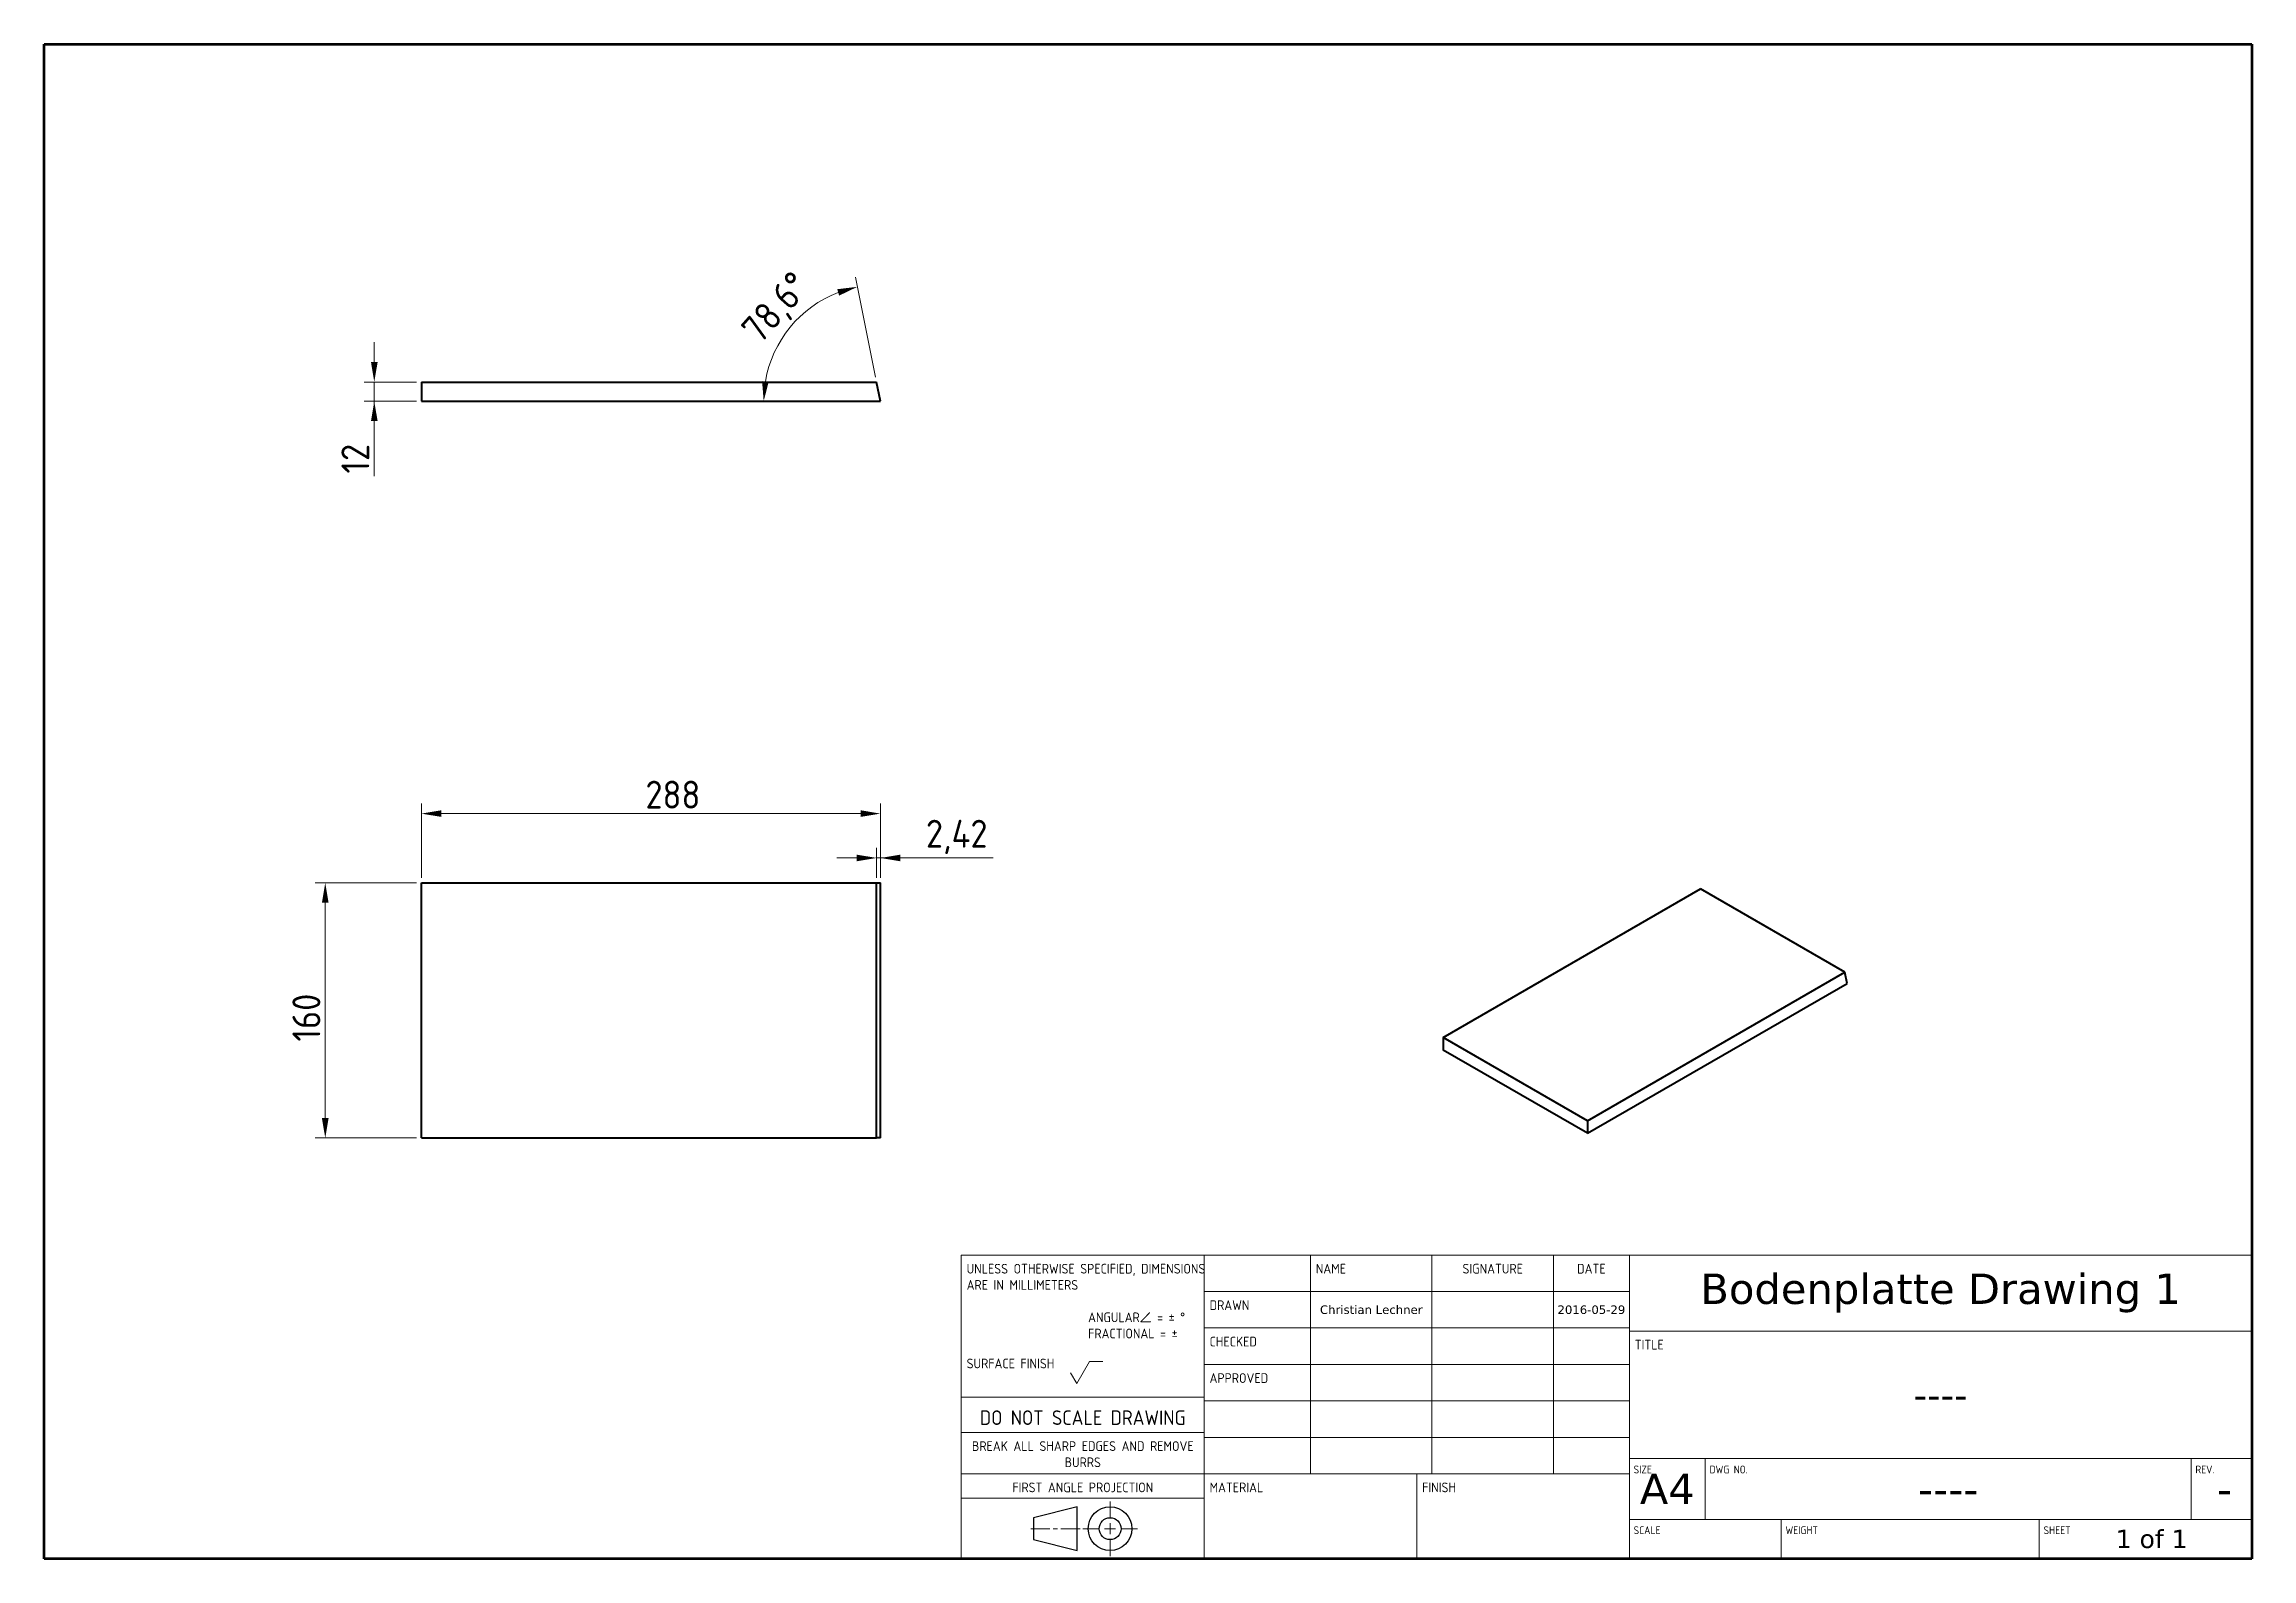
# Model space of a CAD drawing. Header units: inches. Extents: x 0 to 277, y 10 to 200.
import ezdxf

# ---------------------------------------------------------------- set-up
doc = ezdxf.new("R2010")
doc.units = ezdxf.units.IN
doc.header["$LTSCALE"] = 12.7
doc.header["$MEASUREMENT"] = 0
for name, color, linetype, lineweight in [('BORDER_FRAME', 7, 'Continuous', 70), ('TEXT', 7, 'Continuous', 25), ('TITLE_BLOCK', 7, 'Continuous', 15), ('Visible', 7, 'Continuous', 40)]:
    doc.layers.add(name, color=color, linetype=linetype, lineweight=lineweight)
doc.styles.add('Onshape-Standard', font='ISOCP.SHX')
doc.styles.add('Onshape-Standard-Dimension', font='ISOCP.SHX')
doc.styles.add('Onshape-Standard-Fields', font='DejaVuSansMono.ttf')
doc.dimstyles.new('Onshape-ISO-25$0', dxfattribs={"dimtxt": 3.5, "dimasz": 2.5, "dimexe": 1.25, "dimexo": 0.625, "dimtad": 1, "dimtxsty": 'Onshape-Standard-Dimension', "dimcen": 2.5, "dimadec": 1, "dimazin": 0, "dimtfac": 1, "dimtmove": 0, "dimatfit": 3, "dimfxl": 0, "dimlwd": 13, "dimlwe": 13, "dimarcsym": 0})
doc.dimstyles.new('Onshape-ISO-25$2', dxfattribs={"dimtxt": 3.5, "dimasz": 2.5, "dimexe": 1.25, "dimexo": 0.625, "dimtad": 1, "dimtxsty": 'Onshape-Standard-Dimension', "dimcen": 2.5, "dimadec": 1, "dimazin": 0, "dimtfac": 1, "dimtmove": 0, "dimatfit": 3, "dimfxl": 0, "dimlwd": 13, "dimlwe": 13, "dimarcsym": 0})

# ---------------------------------------------------------------- blocks, each defined once
blk = doc.blocks.new('*D1')
at = {"layer": 'Defpoints', "color": 0}
for p in [(104.93, 103.48), (47.33, 94.79), (104.93, 94.79)]:
    blk.add_point(p, dxfattribs=at)
at = {"layer": 'TEXT', "color": 0, "lineweight": 13}
for p, q in [((47.33, 95.42), (47.33, 104.73)), ((49.83, 103.48), (102.43, 103.48)), ((104.93, 95.42), (104.93, 104.73))]:
    blk.add_line(p, q, dxfattribs=at)
at = {"layer": 'TEXT', "color": 0}
for points in [[(49.83, 103.9), (49.83, 103.07), (47.33, 103.48)], [(102.43, 103.07), (102.43, 103.9), (104.93, 103.48)]]:
    blk.add_solid(points, dxfattribs=at)
at = {"layer": 'TEXT', "color": 0, "insert": (78.89, 105.86), "char_height": 3.5, "attachment_point": 5, "style": 'Onshape-Standard-Dimension'}
blk.add_mtext('288', dxfattribs=at)
blk = doc.blocks.new('*D2')
at = {"layer": 'Defpoints', "color": 0}
for p in [(104.45, 97.92), (104.45, 94.79), (104.93, 94.79)]:
    blk.add_point(p, dxfattribs=at)
at = {"layer": 'TEXT', "color": 0, "lineweight": 13}
for p, q in [((101.95, 97.92), (99.45, 97.92)), ((104.45, 95.42), (104.45, 99.17)), ((104.93, 97.92), (104.45, 97.92)), ((104.93, 95.42), (104.93, 99.17)), ((104.93, 97.92), (119.08, 97.92)), ((107.43, 97.92), (109.93, 97.92))]:
    blk.add_line(p, q, dxfattribs=at)
at = {"layer": 'TEXT', "color": 0}
for points in [[(101.95, 97.5), (101.95, 98.33), (104.45, 97.92)], [(107.43, 98.33), (107.43, 97.5), (104.93, 97.92)]]:
    blk.add_solid(points, dxfattribs=at)
at = {"layer": 'TEXT', "color": 0, "insert": (114.5, 100.55), "char_height": 3.5, "attachment_point": 5, "style": 'Onshape-Standard-Dimension'}
blk.add_mtext('2,42', dxfattribs=at)
blk = doc.blocks.new('*D3')
at = {"layer": 'Defpoints', "color": 0}
for p in [(41.42, 155.21), (47.33, 157.61), (47.33, 155.21)]:
    blk.add_point(p, dxfattribs=at)
at = {"layer": 'TEXT', "color": 0, "lineweight": 13}
for p, q in [((41.42, 160.11), (41.42, 162.61)), ((46.7, 157.61), (40.17, 157.61)), ((46.7, 155.21), (40.17, 155.21)), ((41.42, 157.61), (41.42, 155.21)), ((41.42, 155.21), (41.42, 145.79)), ((41.42, 152.71), (41.42, 150.21))]:
    blk.add_line(p, q, dxfattribs=at)
at = {"layer": 'TEXT', "color": 0}
for points in [[(41.01, 160.11), (41.84, 160.11), (41.42, 157.61)], [(41.84, 152.71), (41.01, 152.71), (41.42, 155.21)]]:
    blk.add_solid(points, dxfattribs=at)
at = {"layer": 'TEXT', "color": 0, "insert": (39.05, 148), "char_height": 3.5, "attachment_point": 5, "rotation": 90, "style": 'Onshape-Standard-Dimension'}
blk.add_mtext('12', dxfattribs=at)
blk = doc.blocks.new('*D4')
at = {"layer": 'Defpoints', "color": 0}
for p in [(47.33, 94.79), (35.27, 62.79), (47.33, 62.79)]:
    blk.add_point(p, dxfattribs=at)
at = {"layer": 'TEXT', "color": 0, "lineweight": 13}
for p, q in [((46.7, 94.79), (34.02, 94.79)), ((35.27, 92.29), (35.27, 65.29)), ((46.7, 62.79), (34.02, 62.79))]:
    blk.add_line(p, q, dxfattribs=at)
at = {"layer": 'TEXT', "color": 0}
for points in [[(35.69, 92.29), (34.85, 92.29), (35.27, 94.79)], [(34.85, 65.29), (35.69, 65.29), (35.27, 62.79)]]:
    blk.add_solid(points, dxfattribs=at)
at = {"layer": 'TEXT', "color": 0, "insert": (32.9, 77.89), "char_height": 3.5, "attachment_point": 5, "rotation": 90, "style": 'Onshape-Standard-Dimension'}
blk.add_mtext('160', dxfattribs=at)
blk = doc.blocks.new('*D5')
at = {"layer": 'Defpoints', "color": 0}
for p in [(91.79, 161.67), (47.33, 155.21), (104.45, 157.61), (104.93, 155.21), (104.93, 155.21)]:
    blk.add_point(p, dxfattribs=at)
at = {"layer": 'TEXT', "color": 0, "lineweight": 13}
blk.add_line((104.32, 158.22), (101.78, 170.79), dxfattribs=at)
blk.add_arc((104.93, 155.21), 14.65, 111.2081, 170.2079, dxfattribs=at)
at = {"layer": 'TEXT', "color": 0}
for points in [[(99.75, 168.46), (99.51, 169.26), (102.03, 169.56)], [(90.08, 157.73), (90.91, 157.66), (90.28, 155.21)]]:
    blk.add_solid(points, dxfattribs=at)
at = {"layer": 'TEXT', "color": 0, "insert": (92.07, 166.75), "char_height": 3.5, "attachment_point": 5, "rotation": 48.0951, "style": 'Onshape-Standard-Dimension'}
blk.add_mtext('78,6%%d', dxfattribs=at)

msp = doc.modelspace()

# ---------------------------------------------------------------- linework, layer by layer
at = {"layer": 'BORDER_FRAME', "color": 7}
for p, q in [((0, 10), (0, 200)), ((0, 200), (277, 200)), ((277, 200), (277, 10)), ((277, 10), (0, 10))]:
    msp.add_line(p, q, dxfattribs=at)
at = {"layer": 'TITLE_BLOCK', "color": 7}
for p, q in [((115.075, 10), (115.075, 48.1)), ((115.075, 48.1), (145.555, 48.1)), ((145.555, 10), (145.555, 48.1)), ((145.555, 48.1), (198.895, 48.1)), ((158.89, 20.668), (158.89, 48.1)), ((174.13, 20.668), (174.13, 48.1)), ((189.37, 20.668), (189.37, 48.1)), ((198.895, 10), (198.895, 48.1)), ((198.895, 48.1), (277, 48.1)), ((145.555, 43.528), (198.895, 43.528)), ((145.555, 38.956), (198.895, 38.956)), ((198.895, 38.575), (277, 38.575)), ((128.791, 33.3172), (129.553, 31.9974)), ((129.553, 31.9974), (131.1532, 34.769)), ((131.1532, 34.769), (132.8296, 34.769)), ((145.555, 34.384), (198.895, 34.384)), ((115.075, 30.2692), (145.555, 30.2692)), ((145.555, 29.812), (198.895, 29.812)), ((115.075, 25.8496), (145.555, 25.8496)), ((145.555, 25.24), (198.895, 25.24)), ((198.895, 22.573), (277, 22.573)), ((208.42, 14.953), (208.42, 22.573)), ((269.38, 14.953), (269.38, 22.573)), ((115.075, 20.668), (145.555, 20.668)), ((145.555, 20.668), (198.895, 20.668)), ((172.225, 10), (172.225, 20.668)), ((115.075, 17.62), (145.555, 17.62)), ((198.895, 14.953), (277, 14.953)), ((217.945, 10), (217.945, 14.953)), ((250.33, 10), (250.33, 14.953)), ((115.075, 10), (145.555, 10))]:
    msp.add_line(p, q, dxfattribs=at)
at = {"layer": 'TITLE_BLOCK', "color": 7, "lineweight": 15}
for p, q in [((133.744, 15.1511), (133.744, 17.2085)), ((133.744, 14.4653), (133.744, 13.0937)), ((126.2002, 13.7795), (123.7999, 13.7795)), ((127.1603, 13.7795), (126.6117, 13.7795)), ((127.5718, 13.7795), (129.9721, 13.7795)), ((132.3724, 13.7795), (130.315, 13.7795)), ((134.4298, 13.7795), (133.0582, 13.7795)), ((133.744, 12.4079), (133.744, 10.3505)), ((135.1156, 13.7795), (137.173, 13.7795))]:
    msp.add_line(p, q, dxfattribs=at)
at = {"layer": 'TITLE_BLOCK', "color": 7, "lineweight": 30}
for p, q in [((129.6292, 16.5227), (124.1428, 15.1511)), ((124.1428, 15.1511), (124.1428, 12.4079)), ((129.6292, 11.0363), (129.6292, 16.5227)), ((124.1428, 12.4079), (129.6292, 11.0363))]:
    msp.add_line(p, q, dxfattribs=at)
for radius in [2.7432, 1.3716]:
    msp.add_circle((133.744, 13.7795), radius, dxfattribs=at)
at = {"layer": 'Visible'}
for p, q in [((47.33, 157.608), (104.4454, 157.608)), ((47.33, 157.608), (47.33, 155.208)), ((47.33, 155.208), (104.93, 155.208)), ((104.93, 155.208), (104.4454, 157.608)), ((47.33, 94.792), (104.4454, 94.792)), ((47.33, 62.792), (47.33, 94.792)), ((104.4454, 62.792), (104.4454, 94.792)), ((104.4454, 94.792), (104.93, 94.792)), ((104.93, 62.792), (104.93, 94.792)), ((175.5273, 75.3954), (207.8366, 94.0492)), ((225.9386, 83.598), (207.8366, 94.0492)), ((193.6292, 64.9442), (225.9386, 83.598)), ((226.2127, 82.1886), (225.9386, 83.598)), ((193.6292, 63.3765), (226.2127, 82.1886)), ((175.5273, 75.3954), (175.5273, 73.8277)), ((193.6292, 64.9442), (175.5273, 75.3954)), ((193.6292, 63.3765), (175.5273, 73.8277)), ((193.6292, 64.9442), (193.6292, 63.3765)), ((47.33, 62.792), (104.4454, 62.792)), ((104.93, 62.792), (104.4454, 62.792))]:
    msp.add_line(p, q, dxfattribs=at)

# ---------------------------------------------------------------- texts
at = {"layer": 'TITLE_BLOCK', "color": 7}
for s, insert, char_height, width, attachment_point, style in [('UNLESS OTHERWISE SPECIFIED, DIMENSIONS ARE IN MILLIMETERS', (115.7456, 47.0027), 1.2192, 30.48, 1, 'Onshape-Standard'), ('NAME', (159.5606, 47.0027), 1.2192, 15.24, 1, 'Onshape-Standard'), ('SIGNATURE', (181.75, 47.0027), 1.2192, 15.24, 2, 'Onshape-Standard'), ('DATE', (194.1325, 47.0027), 1.2192, 9.525, 2, 'Onshape-Standard'), ('Bodenplatte Drawing 1', (237.9475, 43.3375), 3.81, 78.105, 5, 'Onshape-Standard-Fields'), ('DRAWN', (146.2256, 42.4307), 1.2192, 13.335, 1, 'Onshape-Standard'), ('Christian Lechner', (166.51, 41.242), 1.0668, 15.24, 5, 'Onshape-Standard-Fields'), ('2016-05-29', (194.1325, 41.242), 1.0668, 9.525, 5, 'Onshape-Standard-Fields'), ('^J^J^JANGULAR∠ = ± °^JFRACTIONAL = ±', (130.9856, 47.0027), 1.2192, 15.24, 1, 'Onshape-Standard'), ('CHECKED', (146.2256, 37.8587), 1.2192, 13.335, 1, 'Onshape-Standard'), ('TITLE', (199.5656, 37.4777), 1.2192, 9.525, 1, 'Onshape-Standard'), ('SURFACE FINISH', (115.7456, 35.1155), 1.2192, 15.24, 1, 'Onshape-Standard'), ('APPROVED', (146.2256, 33.2867), 1.2192, 13.335, 1, 'Onshape-Standard'), ('DO NOT SCALE DRAWING', (130.315, 28.6233), 1.8288, 30.48, 2, 'Onshape-Standard'), ('----', (237.9475, 30.574), 3.429, 78.105, 5, 'Onshape-Standard-Fields'), ('BREAK ALL SHARP EDGES AND REMOVE BURRS', (130.315, 24.7523), 1.2192, 30.48, 2, 'Onshape-Standard'), ('FIRST ANGLE PROJECTION', (130.315, 19.5707), 1.2192, 30.48, 2, 'Onshape-Standard'), ('MATERIAL', (146.2256, 19.5707), 1.2192, 26.67, 1, 'Onshape-Standard'), ('FINISH', (172.8956, 19.5707), 1.2192, 26.67, 1, 'Onshape-Standard'), ('SIZE', (199.4314, 21.6952), 0.97536, 9.525, 1, 'Onshape-Standard'), ('A4', (203.6575, 18.763), 3.81, 9.525, 5, 'Onshape-Standard-Fields'), ('DWG NO.', (208.9564, 21.6952), 0.97536, 60.96, 1, 'Onshape-Standard'), ('REV.', (269.9164, 21.6952), 0.97536, 7.62, 1, 'Onshape-Standard'), ('----', (238.9, 18.763), 3.81, 60.96, 5, 'Onshape-Standard-Fields'), ('-', (273.571, 18.763), 3.81, 6.858, 5, 'Onshape-Standard-Fields'), ('SCALE', (199.4314, 14.0752), 0.97536, 19.05, 1, 'Onshape-Standard'), ('WEIGHT', (218.4814, 14.0752), 0.97536, 32.385, 1, 'Onshape-Standard'), ('SHEET', (250.8664, 14.0752), 0.97536, 26.67, 1, 'Onshape-Standard'), ('1 of 1', (264.427, 12.4765), 2.286, 25.146, 5, 'Onshape-Standard-Fields')]:
    msp.add_mtext(s, dxfattribs=dict(at, insert=insert, char_height=char_height, width=width, attachment_point=attachment_point, style=style))

# ---------------------------------------------------------------- dimensions: what is measured, and where the dimension line sits
at = {"layer": 'TEXT'}
dim = msp.add_angular_dim_2l(base=(91.7883, 161.673), line1=((104.93, 155.208, 16), (104.4454, 157.608, 16)), line2=((47.33, 155.208, 16), (104.93, 155.208, 16)), dimstyle='Onshape-ISO-25$2', override={"dimlfac": 5}, dxfattribs=at)
dim.commit()
dim.dimension.update_dxf_attribs({"geometry": '*D5', "text_midpoint": (94.0297, 164.9899), "dimtype": 162})
for base, p1, p2, picture, middle in [((41.4217, 155.208), (47.33, 157.608, 16), (47.33, 155.208, 16), '*D3', (41.4217, 147.9971)), ((35.2712, 62.792), (47.33, 94.792, 1.2), (47.33, 62.792, 1.2), '*D4', (35.2712, 77.8856))]:
    dim = msp.add_linear_dim(base=base, p1=p1, p2=p2, angle=90, dimstyle='Onshape-ISO-25$0', override={"dimlfac": 5}, dxfattribs=at)
    dim.commit()
    dim.dimension.update_dxf_attribs({"geometry": picture, "text_midpoint": middle, "dimtype": 160})
for base, p1, p2, picture, middle in [((104.93, 103.4819), (47.33, 94.792, 1.2), (104.93, 94.792, -1.2), '*D1', (78.8869, 103.4819)), ((104.4454, 97.9169), (104.93, 94.792, -1.2), (104.4454, 94.792, 1.2), '*D2', (114.5034, 97.9169))]:
    dim = msp.add_linear_dim(base=base, p1=p1, p2=p2, dimstyle='Onshape-ISO-25$0', override={"dimlfac": 5}, dxfattribs=at)
    dim.commit()
    dim.dimension.update_dxf_attribs({"geometry": picture, "text_midpoint": middle, "dimtype": 160})

doc.saveas('drawing.dxf')
